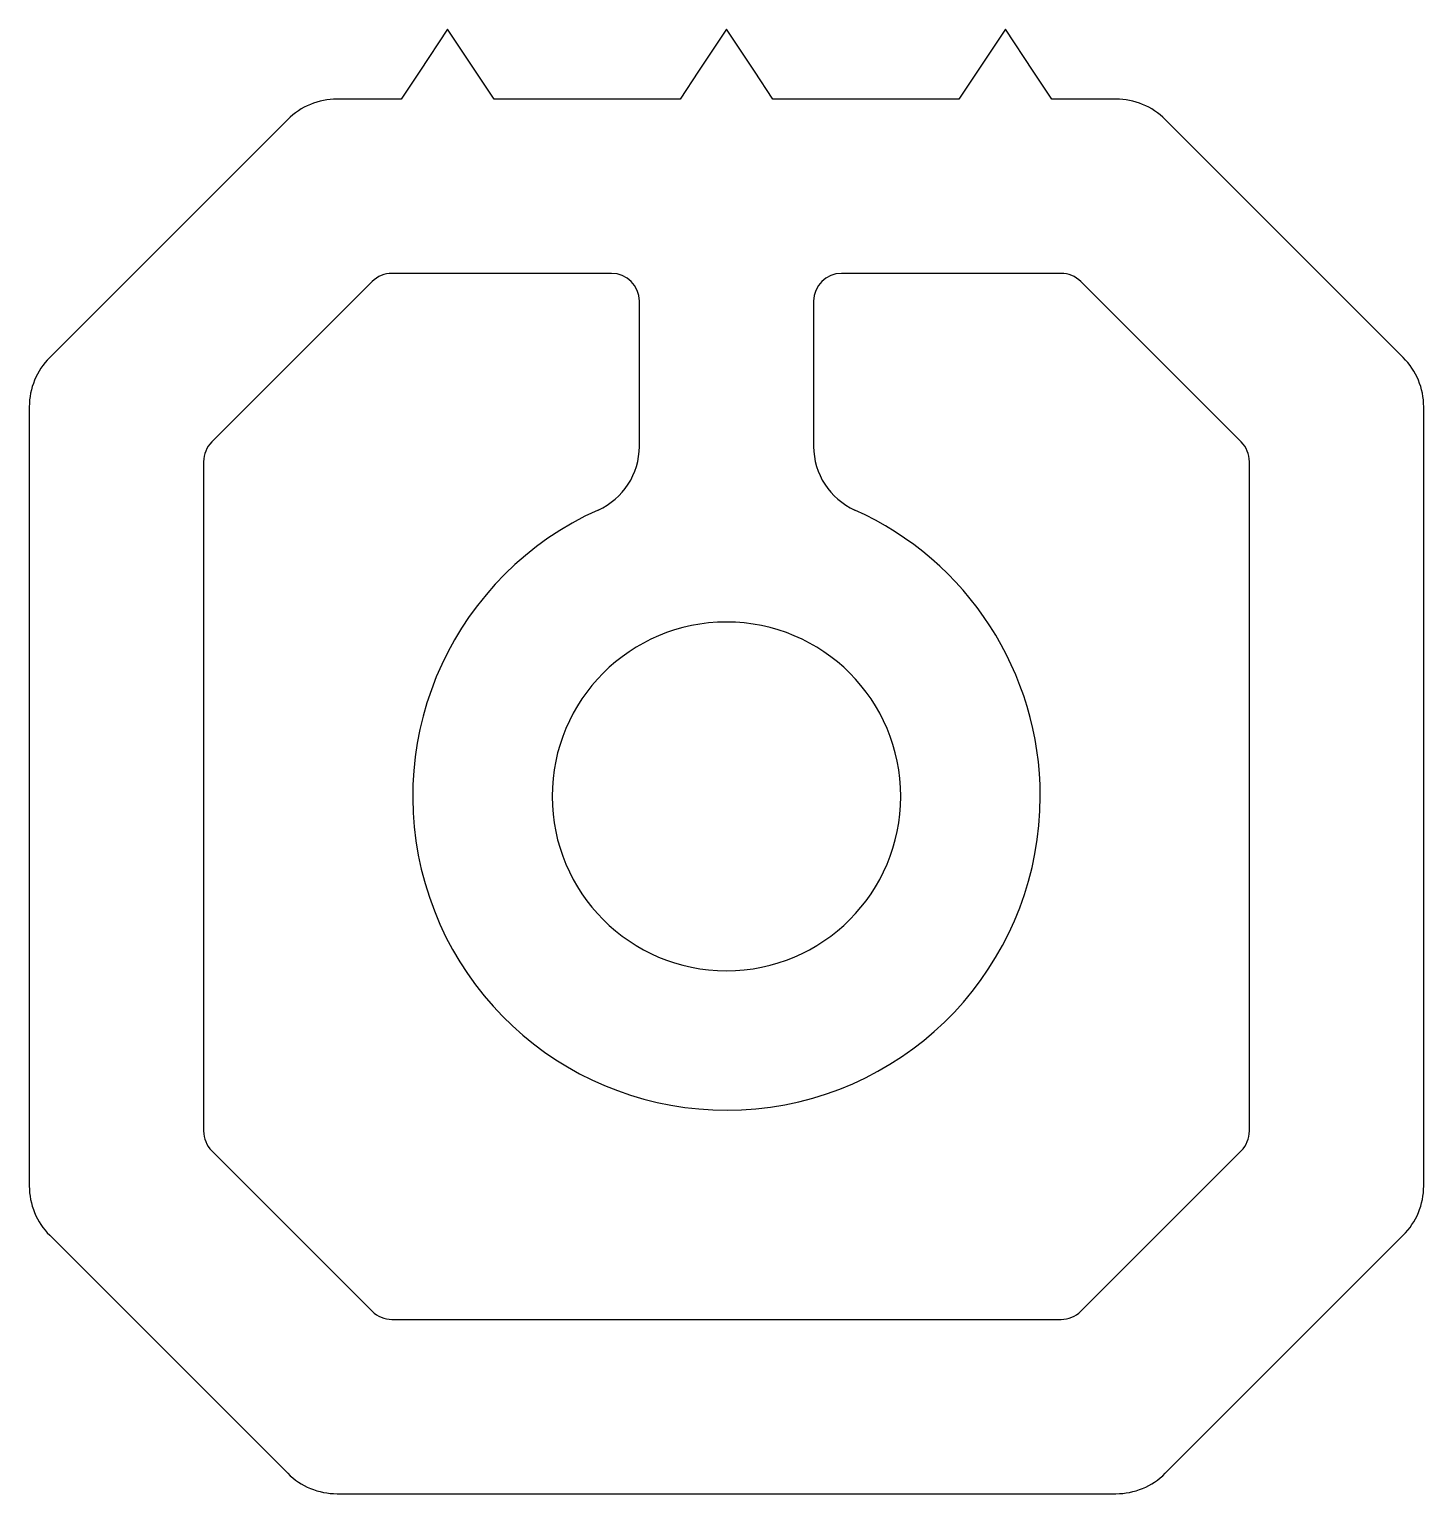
# Model space of a CAD drawing. Extents: x -12.1 to 13.3, y 7.8 to 34.4.
import ezdxf

# ---------------------------------------------------------------- set-up
doc = ezdxf.new("R2010")
doc.units = 0
doc.layers.get('0').update_dxf_attribs({"linetype": 'CONTINUOUS'})

msp = doc.modelspace()

# ---------------------------------------------------------------- linework, layer by layer
for p, q in [((-4.45, 34.428), (-4.958, 33.666)), ((-3.942, 33.666), (-4.45, 34.428)), ((0.63, 34.428), (0.122, 33.666)), ((1.138, 33.666), (0.63, 34.428)), ((5.71, 34.428), (5.202, 33.666)), ((6.218, 33.666), (5.71, 34.428)), ((-4.958, 33.666), (-5.296, 33.158)), ((-3.603, 33.158), (-3.942, 33.666)), ((0.122, 33.666), (-0.216, 33.158)), ((1.477, 33.158), (1.138, 33.666)), ((5.202, 33.666), (4.864, 33.158)), ((6.557, 33.158), (6.218, 33.666)), ((-5.296, 33.158), (-6.464, 33.158)), ((-0.216, 33.158), (-3.603, 33.158)), ((4.864, 33.158), (1.477, 33.158)), ((7.724, 33.158), (6.557, 33.158)), ((-7.362, 32.786), (-11.698, 28.45)), ((12.958, 28.45), (8.622, 32.786)), ((-1.465, 29.983), (-5.464, 29.983)), ((6.725, 29.983), (2.726, 29.983)), ((-5.823, 29.834), (-8.746, 26.912)), ((10.007, 26.912), (7.084, 29.834)), ((-0.957, 26.832), (-0.957, 29.475)), ((2.218, 29.475), (2.218, 26.832)), ((-12.07, 27.552), (-12.07, 13.364)), ((13.33, 13.364), (13.33, 27.552)), ((-8.895, 26.553), (-8.895, 14.364)), ((10.155, 14.364), (10.155, 26.553)), ((-8.746, 14.004), (-5.823, 11.082)), ((7.084, 11.082), (10.007, 14.004)), ((-11.698, 12.466), (-7.362, 8.13)), ((8.622, 8.13), (12.958, 12.466)), ((-5.464, 10.933), (6.725, 10.933)), ((-6.464, 7.758), (7.724, 7.758))]:
    msp.add_line(p, q)
for centre, radius, start, end in [((-6.464, 31.888), 1.27, 90, 135), ((7.724, 31.888), 1.27, 45, 90), ((-5.464, 29.475), 0.508, 90, 135), ((-1.465, 29.475), 0.508, 0, 90), ((2.726, 29.475), 0.508, 90, 180), ((6.725, 29.475), 0.508, 45, 90), ((-10.8, 27.552), 1.27, 135, 180), ((12.06, 27.552), 1.27, 0, 45), ((-8.387, 26.553), 0.508, 135, 180), ((-2.227, 26.832), 1.27, 294.1477, 360), ((3.488, 26.832), 1.27, 180, 245.8523), ((9.647, 26.553), 0.508, 360, 45), ((0.63, 20.458), 5.715, 114.1477, 360), ((0.63, 20.458), 5.715, 360, 65.8523), ((0.63, 20.458), 3.175, 0, 180), ((0.63, 20.458), 3.175, 180, 0), ((-8.387, 14.364), 0.508, 180, 225), ((9.647, 14.364), 0.508, 315, 360), ((-10.8, 13.364), 1.27, 180, 225), ((12.06, 13.364), 1.27, 315, 0), ((-5.464, 11.441), 0.508, 225, 270), ((6.725, 11.441), 0.508, 270, 315), ((-6.464, 9.028), 1.27, 225, 270), ((7.724, 9.028), 1.27, 270, 315)]:
    msp.add_arc(centre, radius, start, end)

doc.saveas('drawing.dxf')
